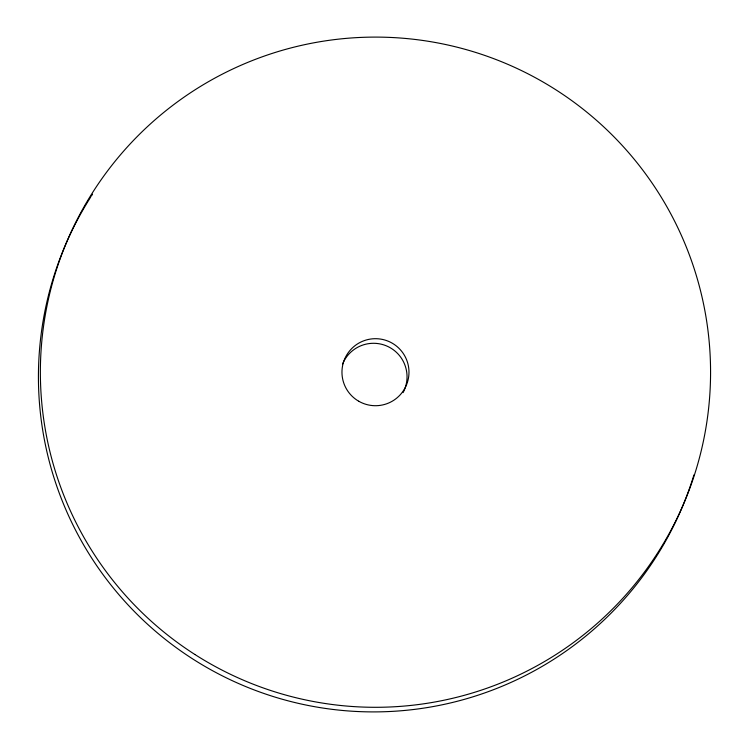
<?xml version="1.0" encoding="UTF-8"?>
<svg xmlns="http://www.w3.org/2000/svg" width="749" height="749" viewBox="0 0 749 749"><rect width="100%" height="100%" fill="white"/><g stroke="black" fill="none" stroke-linecap="round" stroke-linejoin="round"><path stroke-width="1.12" d="M342.574 363.977A33.508 33.508 0 0 1 387.86 346.506A33.508 33.508 0 0 1 403.084 392.598M693.949 474.913A335.103 335.103 0 0 1 233.379 681.187A335.103 335.103 0 0 1 90.657 197.137M91.284 196.154A335.103 335.103 0 0 1 92.539 194.216M194.834 654.448A335.103 335.103 0 0 0 710.221 387.514A335.103 335.103 0 0 0 221.358 74.638A335.103 335.103 0 0 0 194.834 654.448M358.715 401.221A33.508 33.508 0 0 0 408.982 372.206A33.508 33.508 0 0 0 358.715 343.182A33.508 33.508 0 0 0 358.715 401.221"/></g></svg>
